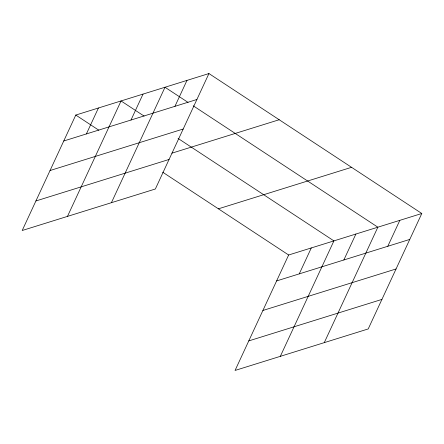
<?xml version="1.0" encoding="UTF-8"?>
<svg xmlns="http://www.w3.org/2000/svg" width="444" height="444" viewBox="0 0 444 444"><rect width="100%" height="100%" fill="white"/><g stroke="black" fill="none" stroke-linecap="round" stroke-linejoin="round"><path stroke-width="0.67" d="M208.941 73.554L75.785 115.057L22.2 230.503L155.356 189L208.941 73.554L421.8 213.497L368.215 328.943L235.059 370.446L288.644 255L421.8 213.497M86.386 133.933L98.424 108.003M67.471 216.389L121.062 100.949L144.089 116.089M130.991 120.03L143.029 94.1M111.416 202.697L165.002 87.252L188.034 102.392M174.936 106.332L186.974 80.403M299.245 273.876L311.283 247.946M280.331 356.332L333.916 240.892L178.061 138.423M343.85 259.973L355.888 234.044M324.27 342.64L377.861 227.195L193.212 105.8M387.79 246.276L399.828 220.346M63.753 140.992L196.903 99.484M50.039 170.529L183.194 129.026M171.9 153.174L279.187 119.736M35.914 200.966L169.064 159.463M218.404 208.819L351.559 167.316M276.606 280.935L409.762 239.427M262.898 310.473L396.054 268.97M248.768 340.909L381.923 299.406M75.785 115.057L98.818 130.197M162.687 172.189L288.644 255"/></g></svg>
